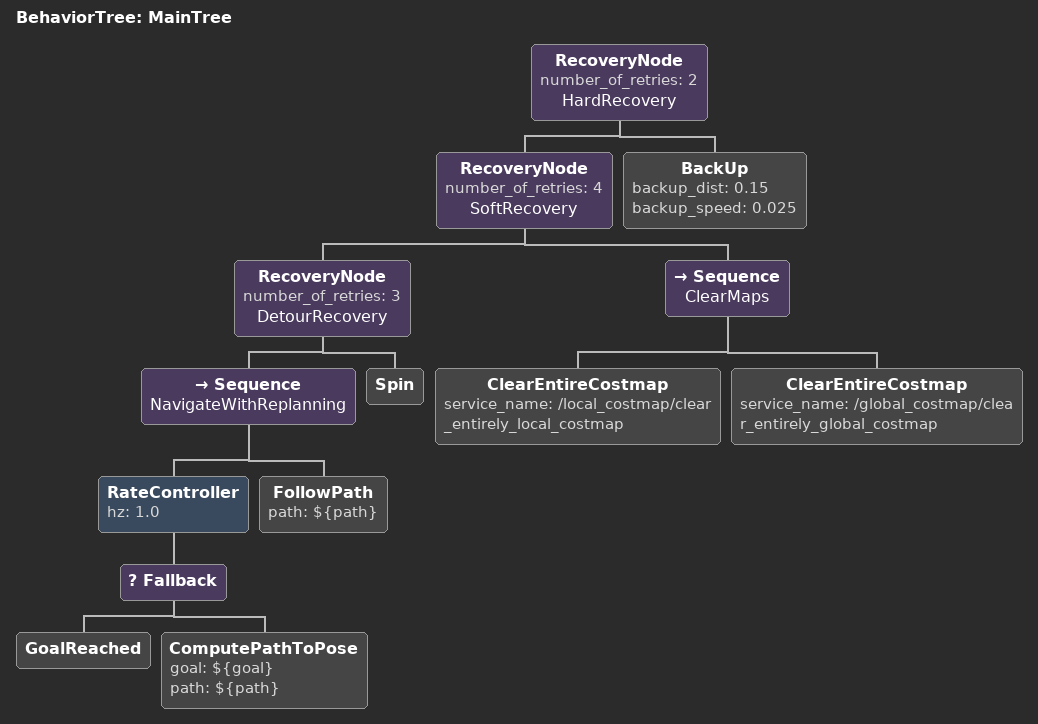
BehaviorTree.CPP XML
<root main_tree_to_execute="MainTree">
  <BehaviorTree ID="MainTree">
    <RecoveryNode number_of_retries="2" name="HardRecovery">

      <RecoveryNode number_of_retries="4" name="SoftRecovery">

        <RecoveryNode number_of_retries="3" name="DetourRecovery">

          <Sequence name="NavigateWithReplanning">
            <RateController hz="1.0">
              <Fallback>
                <GoalReached/>
                <ComputePathToPose goal="${goal}" path="${path}"/>
              </Fallback>
            </RateController>
            <FollowPath path="${path}"/>
          </Sequence>

          <Spin/>

        </RecoveryNode>
        <Sequence name="ClearMaps">
           <ClearEntireCostmap service_name="/local_costmap/clear_entirely_local_costmap"/>
           <ClearEntireCostmap service_name="/global_costmap/clear_entirely_global_costmap"/>
        </Sequence>

      </RecoveryNode>
      <BackUp backup_dist="0.15" backup_speed="0.025"/>

    </RecoveryNode>
  </BehaviorTree>
</root>
